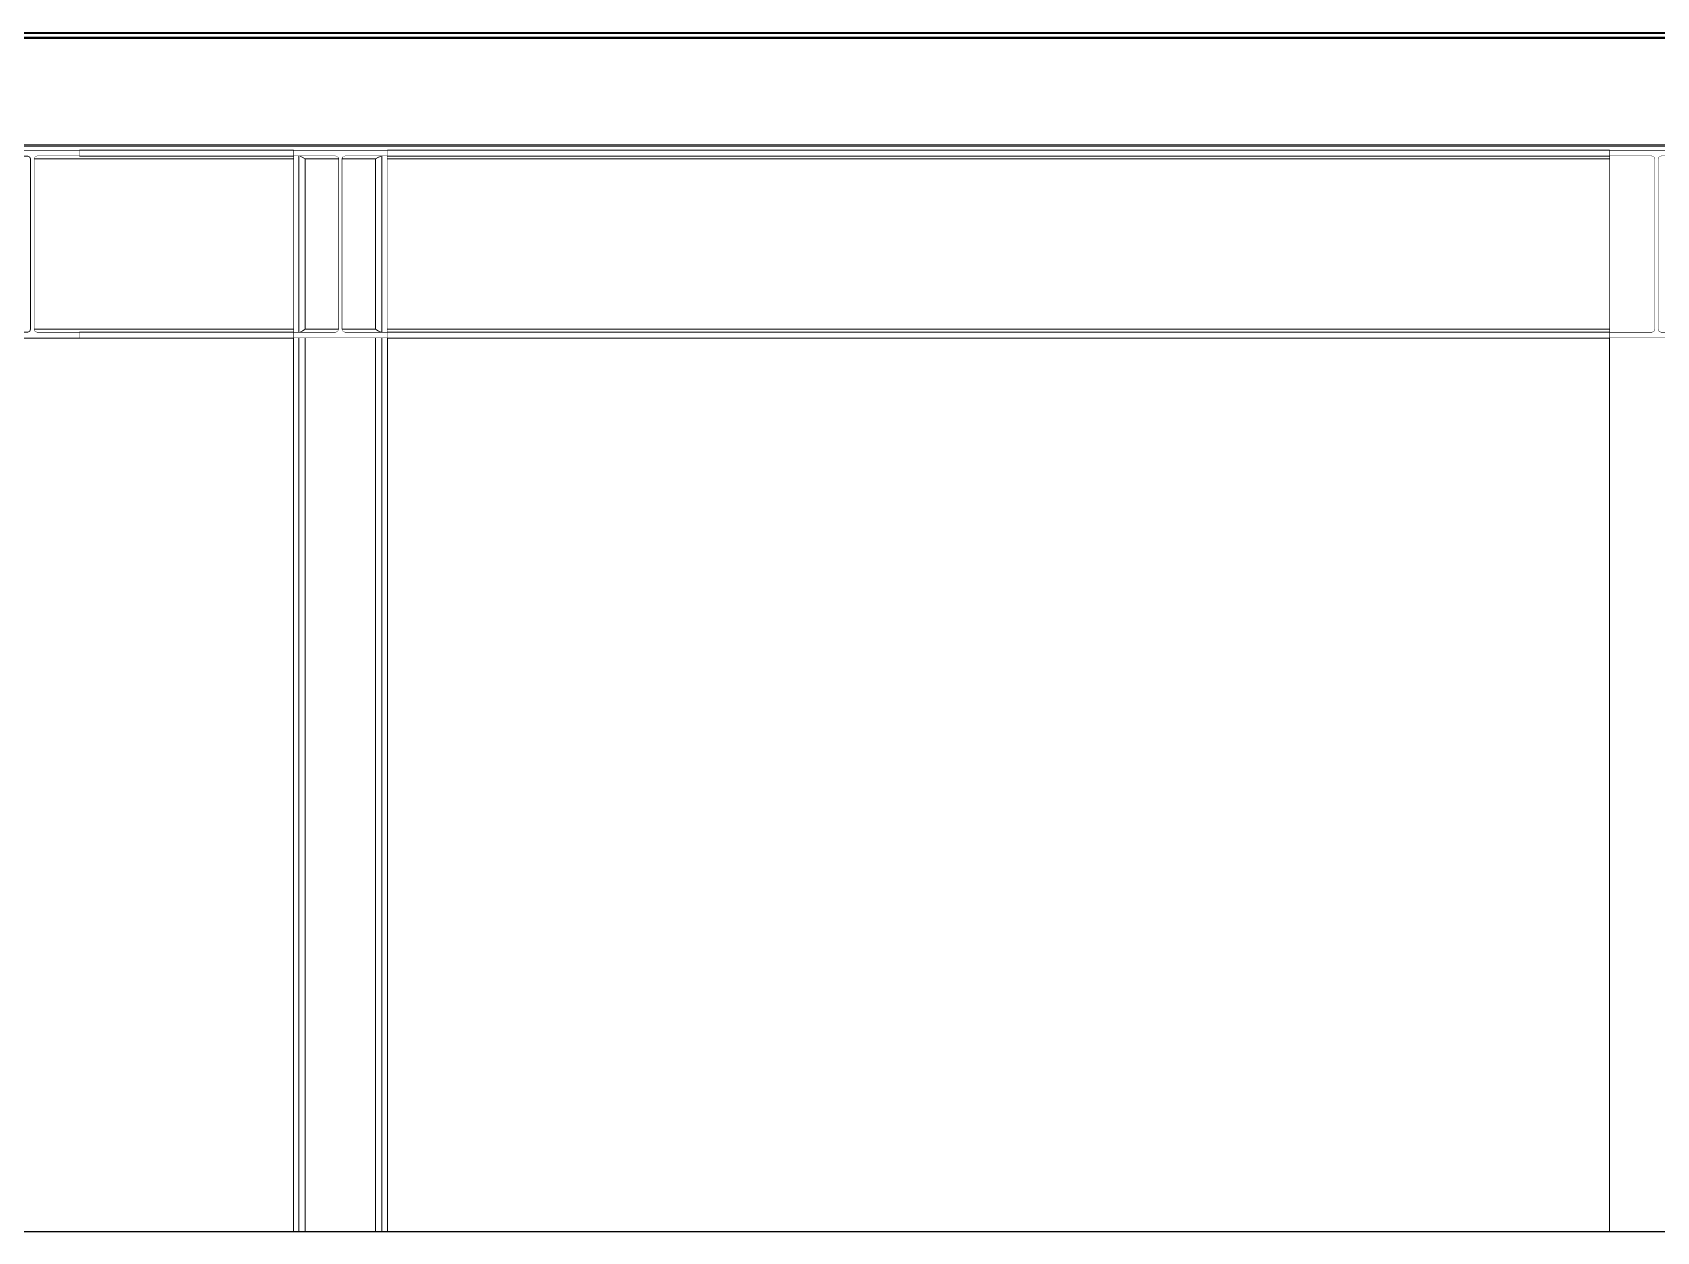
# Model space of a CAD drawing. Extents: x -3080 to 28500, y -1326 to 31609.
# Drawn here: x 5374.5 to 5720, y 27375.8 to 27630.8 of the extents above; entities that cross this region are included whole.
import ezdxf
from ezdxf.xclip import XClip

# ---------------------------------------------------------------- set-up
doc = ezdxf.new("R2010")
doc.units = 0
doc.header["$LTSCALE"] = 100
doc.header["$XCLIPFRAME"] = 2
doc.linetypes.add('188K-SM-07-F10-MECH-CR PIPE-Y2257103$0$X-S-FAB_SL ALL$0$Wipeout_Contour', pattern=[1, 0, -1])
for name, color, linetype in [('0-xref', 8, 'Continuous'), ('188K-SM-07-F10-MECH-CR PIPE-Y2257103$0$X-S-FAB_SL ALL$0$ASP_1', 1, 'Continuous'), ('188K-SM-07-F10-MECH-CR PIPE-Y2257103$0$X-S-FAB_SL ALL$0$Hattch', 7, 'Continuous'), ('188K-SM-07-F10-MECH-CR PIPE-Y2257103$0$X-S-FAB_SL ALL$0$S-BEAM', 7, 'Continuous'), ('188K-SM-07-F10-MECH-CR PIPE-Y2257103$0$X-S-FAB_SL ALL$0$S-COL', 7, 'Continuous'), ('188K-SM-07-F10-MECH-CR PIPE-Y2257103$0$X-S-FAB_SL ALL$0$S-SLAB', 7, 'Continuous')]:
    doc.layers.add(name, color=color, linetype=linetype)

# ---------------------------------------------------------------- blocks, each defined once
blk = doc.blocks.new('188K-SM-07-F10-MECH-CR PIPE-Y2257103$0$X-S-FAB_SL ALL$0$剖面元素_242_3', base_point=(23061.26, -8263.06))
at = {"layer": '188K-SM-07-F10-MECH-CR PIPE-Y2257103$0$X-S-FAB_SL ALL$0$S-SLAB', "color": 15, "lineweight": 0}
blk.add_line((40656.26, -6963.06), (24906.26, -6963.06), dxfattribs=at)
blk = doc.blocks.new('188K-SM-07-F10-MECH-CR PIPE-Y2257103$0$X-S-FAB_SL ALL$0$剖面元素_1278_3', base_point=(23061.26, -8263.06))
at = {"layer": '188K-SM-07-F10-MECH-CR PIPE-Y2257103$0$X-S-FAB_SL ALL$0$S-BEAM', "color": 2, "lineweight": 0}
for p, q in [((28491.26, -6988.06), (28491.26, -6989.36)), ((28511.26, -6988.06), (28491.26, -6988.06)), ((28511.26, -6988.06), (28511.26, -6989.36)), ((28491.26, -7026.76), (28491.26, -7028.06)), ((28511.26, -7026.76), (28511.26, -7028.06)), ((28511.26, -7028.06), (28491.26, -7028.06))]:
    blk.add_line(p, q, dxfattribs=at)
at = {"layer": '188K-SM-07-F10-MECH-CR PIPE-Y2257103$0$X-S-FAB_SL ALL$0$S-BEAM', "color": 2, "lineweight": 0, "flags": 128}
for points in [[(28500.69, -6989.54), (28500.26, -6989.36), (28491.26, -6989.36)], [(28511.26, -6989.36), (28502.26, -6989.36), (28501.84, -6989.54)], [(28500.69, -6989.54), (28500.86, -6989.96), (28500.86, -7026.16), (28500.69, -7026.59)], [(28501.84, -6989.54), (28501.66, -6989.96), (28501.66, -7026.16), (28501.84, -7026.59)], [(28500.69, -7026.59), (28500.26, -7026.76), (28491.26, -7026.76)], [(28501.84, -7026.59), (28502.26, -7026.76), (28511.26, -7026.76)]]:
    blk.add_lwpolyline(points, dxfattribs=at)
blk = doc.blocks.new('188K-SM-07-F10-MECH-CR PIPE-Y2257103$0$X-S-FAB_SL ALL$0$剖面元素_1279_3', base_point=(23061.26, -8263.06))
at = {"layer": '188K-SM-07-F10-MECH-CR PIPE-Y2257103$0$X-S-FAB_SL ALL$0$S-BEAM', "color": 2, "lineweight": 0}
for p, q in [((28771.26, -6988.06), (28771.26, -6989.36)), ((28791.26, -6988.06), (28771.26, -6988.06)), ((28791.26, -6988.06), (28791.26, -6989.36)), ((28771.26, -7026.76), (28771.26, -7028.06)), ((28791.26, -7026.76), (28791.26, -7028.06)), ((28791.26, -7028.06), (28771.26, -7028.06))]:
    blk.add_line(p, q, dxfattribs=at)
at = {"layer": '188K-SM-07-F10-MECH-CR PIPE-Y2257103$0$X-S-FAB_SL ALL$0$S-BEAM', "color": 2, "lineweight": 0, "flags": 128}
for points in [[(28780.69, -6989.54), (28780.26, -6989.36), (28771.26, -6989.36)], [(28791.26, -6989.36), (28782.26, -6989.36), (28781.84, -6989.54)], [(28780.69, -6989.54), (28780.86, -6989.96), (28780.86, -7026.16), (28780.69, -7026.59)], [(28781.84, -6989.54), (28781.66, -6989.96), (28781.66, -7026.16), (28781.84, -7026.59)], [(28780.69, -7026.59), (28780.26, -7026.76), (28771.26, -7026.76)], [(28781.84, -7026.59), (28782.26, -7026.76), (28791.26, -7026.76)]]:
    blk.add_lwpolyline(points, dxfattribs=at)
blk = doc.blocks.new('188K-SM-07-F10-MECH-CR PIPE-Y2257103$0$X-S-FAB_SL ALL$0$剖面元素_1565_3', base_point=(23061.26, -8263.06))
at = {"layer": '188K-SM-07-F10-MECH-CR PIPE-Y2257103$0$X-S-FAB_SL ALL$0$S-BEAM', "color": 2, "lineweight": 0}
for p, q in [((28425.76, -6988.06), (28425.76, -6989.36)), ((28445.76, -6988.06), (28425.76, -6988.06)), ((28445.76, -6988.06), (28445.76, -6989.36)), ((28425.76, -7026.76), (28425.76, -7028.06)), ((28445.76, -7026.76), (28445.76, -7028.06)), ((28445.76, -7028.06), (28425.76, -7028.06))]:
    blk.add_line(p, q, dxfattribs=at)
at = {"layer": '188K-SM-07-F10-MECH-CR PIPE-Y2257103$0$X-S-FAB_SL ALL$0$S-BEAM', "color": 2, "lineweight": 0, "flags": 128}
for points in [[(28435.19, -6989.54), (28434.76, -6989.36), (28425.76, -6989.36)], [(28445.76, -6989.36), (28436.76, -6989.36), (28436.34, -6989.54)], [(28435.19, -6989.54), (28435.36, -6989.96), (28435.36, -7026.16), (28435.19, -7026.59)], [(28436.34, -6989.54), (28436.16, -6989.96), (28436.16, -7026.16), (28436.34, -7026.59)], [(28435.19, -7026.59), (28434.76, -7026.76), (28425.76, -7026.76)], [(28436.34, -7026.59), (28436.76, -7026.76), (28445.76, -7026.76)]]:
    blk.add_lwpolyline(points, dxfattribs=at)
blk = doc.blocks.new('188K-SM-07-F10-MECH-CR PIPE-Y2257103$0$X-S-FAB_SL ALL$0$剖面元素_2047_3', base_point=(23061.26, -8263.06))
at = {"color": 254, "linetype": '188K-SM-07-F10-MECH-CR PIPE-Y2257103$0$X-S-FAB_SL ALL$0$Wipeout_Contour', "lineweight": 0, "ltscale": 117437.386688}
blk.add_wipeout([(28511.26, -6989.36), (28510.06, -6989.36), (28510.06, -7026.76), (28511.26, -7026.76)], dxfattribs=at).dxf.layer = '188K-SM-07-F10-MECH-CR PIPE-Y2257103$0$X-S-FAB_SL ALL$0$Hattch'
at = {"color": 254, "linetype": '188K-SM-07-F10-MECH-CR PIPE-Y2257103$0$X-S-FAB_SL ALL$0$Wipeout_Contour', "lineweight": 0, "ltscale": 117385.529662}
blk.add_wipeout([(28493.76, -6989.96), (28493.76, -7026.16), (28500.86, -7026.16), (28500.86, -6989.96)], dxfattribs=at).dxf.layer = '188K-SM-07-F10-MECH-CR PIPE-Y2257103$0$X-S-FAB_SL ALL$0$Hattch'
at = {"color": 254, "linetype": '188K-SM-07-F10-MECH-CR PIPE-Y2257103$0$X-S-FAB_SL ALL$0$Wipeout_Contour', "lineweight": 0, "ltscale": 117548.594185}
blk.add_wipeout([(28510.06, -7218.06), (28511.26, -7218.06), (28511.26, -7028.06), (28510.06, -7028.06)], dxfattribs=at).dxf.layer = '188K-SM-07-F10-MECH-CR PIPE-Y2257103$0$X-S-FAB_SL ALL$0$Hattch'
at = {"color": 254, "linetype": '188K-SM-07-F10-MECH-CR PIPE-Y2257103$0$X-S-FAB_SL ALL$0$Wipeout_Contour', "lineweight": 0, "ltscale": 117545.927811}
blk.add_wipeout([(28509.89, -7218.06), (28510.06, -7218.06), (28510.06, -7028.06), (28509.89, -7028.06)], dxfattribs=at).dxf.layer = '188K-SM-07-F10-MECH-CR PIPE-Y2257103$0$X-S-FAB_SL ALL$0$Hattch'
at = {"color": 254, "linetype": '188K-SM-07-F10-MECH-CR PIPE-Y2257103$0$X-S-FAB_SL ALL$0$Wipeout_Contour', "lineweight": 0, "ltscale": 117434.71779}
blk.add_wipeout([(28510.06, -6989.36), (28509.89, -6989.36), (28509.89, -7026.76), (28510.06, -7026.76)], dxfattribs=at).dxf.layer = '188K-SM-07-F10-MECH-CR PIPE-Y2257103$0$X-S-FAB_SL ALL$0$Hattch'
at = {"color": 254, "linetype": '188K-SM-07-F10-MECH-CR PIPE-Y2257103$0$X-S-FAB_SL ALL$0$Wipeout_Contour', "lineweight": 0, "ltscale": 117544.66659}
blk.add_wipeout([(28509.41, -7218.06), (28509.89, -7218.06), (28509.89, -7028.06), (28509.41, -7028.06)], dxfattribs=at).dxf.layer = '188K-SM-07-F10-MECH-CR PIPE-Y2257103$0$X-S-FAB_SL ALL$0$Hattch'
at = {"color": 254, "linetype": '188K-SM-07-F10-MECH-CR PIPE-Y2257103$0$X-S-FAB_SL ALL$0$Wipeout_Contour', "lineweight": 0, "ltscale": 234867.014826}
blk.add_wipeout([(28509.41, -7026.58), (28509.42, -7026.59), (28509.84, -7026.76), (28509.89, -7026.76), (28509.89, -6989.36), (28509.84, -6989.36), (28509.42, -6989.54), (28509.41, -6989.54)], dxfattribs=at).dxf.layer = '188K-SM-07-F10-MECH-CR PIPE-Y2257103$0$X-S-FAB_SL ALL$0$Hattch'
at = {"layer": '188K-SM-07-F10-MECH-CR PIPE-Y2257103$0$X-S-FAB_SL ALL$0$S-COL', "color": 8, "lineweight": 0}
for p, q in [((28511.26, -7026.76), (28511.26, -6989.36)), ((28511.26, -7218.06), (28511.26, -7028.06))]:
    blk.add_line(p, q, dxfattribs=at)
at = {"color": 254, "linetype": '188K-SM-07-F10-MECH-CR PIPE-Y2257103$0$X-S-FAB_SL ALL$0$Wipeout_Contour', "lineweight": 0, "ltscale": 117542.482085}
blk.add_wipeout([(28508.76, -7218.06), (28509.41, -7218.06), (28509.41, -7028.06), (28508.76, -7028.06)], dxfattribs=at).dxf.layer = '188K-SM-07-F10-MECH-CR PIPE-Y2257103$0$X-S-FAB_SL ALL$0$Hattch'
at = {"color": 254, "linetype": '188K-SM-07-F10-MECH-CR PIPE-Y2257103$0$X-S-FAB_SL ALL$0$Wipeout_Contour', "lineweight": 0, "ltscale": 117431.267871}
blk.add_wipeout([(28508.76, -7026.16), (28509.41, -7026.58), (28509.41, -6989.54), (28508.76, -6989.96)], dxfattribs=at).dxf.layer = '188K-SM-07-F10-MECH-CR PIPE-Y2257103$0$X-S-FAB_SL ALL$0$Hattch'
at = {"color": 254, "linetype": '188K-SM-07-F10-MECH-CR PIPE-Y2257103$0$X-S-FAB_SL ALL$0$Wipeout_Contour', "lineweight": 0, "ltscale": 117416.215628}
blk.add_wipeout([(28501.66, -6989.96), (28501.66, -7026.16), (28508.76, -7026.16), (28508.76, -6989.96)], dxfattribs=at).dxf.layer = '188K-SM-07-F10-MECH-CR PIPE-Y2257103$0$X-S-FAB_SL ALL$0$Hattch'
at = {"color": 254, "linetype": '188K-SM-07-F10-MECH-CR PIPE-Y2257103$0$X-S-FAB_SL ALL$0$Wipeout_Contour', "lineweight": 0, "ltscale": 117512.11628}
blk.add_wipeout([(28508.76, -7028.06), (28493.76, -7028.06), (28493.76, -7218.06), (28508.76, -7218.06)], dxfattribs=at).dxf.layer = '188K-SM-07-F10-MECH-CR PIPE-Y2257103$0$X-S-FAB_SL ALL$0$Hattch'
at = {"layer": '188K-SM-07-F10-MECH-CR PIPE-Y2257103$0$X-S-FAB_SL ALL$0$S-COL', "color": 8, "lineweight": 0}
for p, q in [((28510.06, -7026.76), (28510.06, -6989.36)), ((28508.76, -7026.16), (28508.76, -6989.96)), ((28508.76, -7218.06), (28508.76, -7028.06)), ((28510.06, -7218.06), (28510.06, -7028.06))]:
    blk.add_line(p, q, dxfattribs=at)
at = {"color": 254, "linetype": '188K-SM-07-F10-MECH-CR PIPE-Y2257103$0$X-S-FAB_SL ALL$0$Wipeout_Contour', "lineweight": 0, "ltscale": 117370.478576}
blk.add_wipeout([(28493.76, -6989.96), (28493.11, -6989.54), (28493.11, -7026.58), (28493.76, -7026.16)], dxfattribs=at).dxf.layer = '188K-SM-07-F10-MECH-CR PIPE-Y2257103$0$X-S-FAB_SL ALL$0$Hattch'
at = {"color": 254, "linetype": '188K-SM-07-F10-MECH-CR PIPE-Y2257103$0$X-S-FAB_SL ALL$0$Wipeout_Contour', "lineweight": 0, "ltscale": 117481.750294}
blk.add_wipeout([(28493.11, -7218.06), (28493.76, -7218.06), (28493.76, -7028.06), (28493.11, -7028.06)], dxfattribs=at).dxf.layer = '188K-SM-07-F10-MECH-CR PIPE-Y2257103$0$X-S-FAB_SL ALL$0$Hattch'
at = {"color": 254, "linetype": '188K-SM-07-F10-MECH-CR PIPE-Y2257103$0$X-S-FAB_SL ALL$0$Wipeout_Contour', "lineweight": 0, "ltscale": 117479.565865}
blk.add_wipeout([(28492.64, -7218.06), (28493.11, -7218.06), (28493.11, -7028.06), (28492.64, -7028.06)], dxfattribs=at).dxf.layer = '188K-SM-07-F10-MECH-CR PIPE-Y2257103$0$X-S-FAB_SL ALL$0$Hattch'
at = {"color": 254, "linetype": '188K-SM-07-F10-MECH-CR PIPE-Y2257103$0$X-S-FAB_SL ALL$0$Wipeout_Contour', "lineweight": 0, "ltscale": 234736.482857}
blk.add_wipeout([(28492.64, -6989.36), (28492.64, -7026.76), (28492.69, -7026.76), (28493.11, -7026.59), (28493.11, -7026.58), (28493.11, -6989.54), (28493.11, -6989.54), (28492.69, -6989.36)], dxfattribs=at).dxf.layer = '188K-SM-07-F10-MECH-CR PIPE-Y2257103$0$X-S-FAB_SL ALL$0$Hattch'
at = {"color": 254, "linetype": '188K-SM-07-F10-MECH-CR PIPE-Y2257103$0$X-S-FAB_SL ALL$0$Wipeout_Contour', "lineweight": 0, "ltscale": 117478.304683}
blk.add_wipeout([(28492.46, -7218.06), (28492.64, -7218.06), (28492.64, -7028.06), (28492.46, -7028.06)], dxfattribs=at).dxf.layer = '188K-SM-07-F10-MECH-CR PIPE-Y2257103$0$X-S-FAB_SL ALL$0$Hattch'
at = {"color": 254, "linetype": '188K-SM-07-F10-MECH-CR PIPE-Y2257103$0$X-S-FAB_SL ALL$0$Wipeout_Contour', "lineweight": 0, "ltscale": 117367.030627}
blk.add_wipeout([(28492.46, -6989.36), (28492.46, -7026.76), (28492.64, -7026.76), (28492.64, -6989.36)], dxfattribs=at).dxf.layer = '188K-SM-07-F10-MECH-CR PIPE-Y2257103$0$X-S-FAB_SL ALL$0$Hattch'
at = {"color": 254, "linetype": '188K-SM-07-F10-MECH-CR PIPE-Y2257103$0$X-S-FAB_SL ALL$0$Wipeout_Contour', "lineweight": 0, "ltscale": 117475.638428}
blk.add_wipeout([(28491.26, -7218.06), (28492.46, -7218.06), (28492.46, -7028.06), (28491.26, -7028.06)], dxfattribs=at).dxf.layer = '188K-SM-07-F10-MECH-CR PIPE-Y2257103$0$X-S-FAB_SL ALL$0$Hattch'
at = {"color": 254, "linetype": '188K-SM-07-F10-MECH-CR PIPE-Y2257103$0$X-S-FAB_SL ALL$0$Wipeout_Contour', "lineweight": 0, "ltscale": 117364.361845}
blk.add_wipeout([(28492.46, -6989.36), (28491.26, -6989.36), (28491.26, -7026.76), (28492.46, -7026.76)], dxfattribs=at).dxf.layer = '188K-SM-07-F10-MECH-CR PIPE-Y2257103$0$X-S-FAB_SL ALL$0$Hattch'
at = {"layer": '188K-SM-07-F10-MECH-CR PIPE-Y2257103$0$X-S-FAB_SL ALL$0$S-COL', "color": 8, "lineweight": 0}
for p, q in [((28491.26, -7026.76), (28491.26, -6989.36)), ((28492.46, -7026.76), (28492.46, -6989.36)), ((28493.76, -7026.16), (28493.76, -6989.96)), ((28491.26, -7218.06), (28491.26, -7028.06)), ((28492.46, -7218.06), (28492.46, -7028.06)), ((28493.76, -7218.06), (28493.76, -7028.06))]:
    blk.add_line(p, q, dxfattribs=at)
blk = doc.blocks.new('188K-SM-07-F10-MECH-CR PIPE-Y2257103$0$X-S-FAB_SL ALL$0$剖面元素_2050_3', base_point=(23061.26, -8263.06))
at = {"color": 254, "linetype": '188K-SM-07-F10-MECH-CR PIPE-Y2257103$0$X-S-FAB_SL ALL$0$Wipeout_Contour', "lineweight": 0, "ltscale": 118599.002514}
blk.add_wipeout([(28771.26, -7218.06), (28791.26, -7218.06), (28791.26, -7028.06), (28771.26, -7028.06)], dxfattribs=at).dxf.layer = '188K-SM-07-F10-MECH-CR PIPE-Y2257103$0$X-S-FAB_SL ALL$0$Hattch'
at = {"color": 254, "linetype": '188K-SM-07-F10-MECH-CR PIPE-Y2257103$0$X-S-FAB_SL ALL$0$Wipeout_Contour', "lineweight": 0, "ltscale": 236952.501992}
blk.add_wipeout([(28771.26, -6989.36), (28771.26, -7026.76), (28780.26, -7026.76), (28780.69, -7026.59), (28780.86, -7026.16), (28780.86, -6989.96), (28780.69, -6989.54), (28780.26, -6989.36)], dxfattribs=at).dxf.layer = '188K-SM-07-F10-MECH-CR PIPE-Y2257103$0$X-S-FAB_SL ALL$0$Hattch'
at = {"layer": '188K-SM-07-F10-MECH-CR PIPE-Y2257103$0$X-S-FAB_SL ALL$0$S-COL', "color": 8, "lineweight": 0}
for p, q in [((28771.26, -7026.76), (28771.26, -6989.36)), ((28771.26, -7218.06), (28771.26, -7028.06))]:
    blk.add_line(p, q, dxfattribs=at)
at = {"color": 254, "linetype": '188K-SM-07-F10-MECH-CR PIPE-Y2257103$0$X-S-FAB_SL ALL$0$Wipeout_Contour', "lineweight": 0, "ltscale": 237002.617436}
blk.add_wipeout([(28781.66, -7026.16), (28781.84, -7026.59), (28782.26, -7026.76), (28791.26, -7026.76), (28791.26, -6989.36), (28782.26, -6989.36), (28781.84, -6989.54), (28781.66, -6989.96)], dxfattribs=at).dxf.layer = '188K-SM-07-F10-MECH-CR PIPE-Y2257103$0$X-S-FAB_SL ALL$0$Hattch'
at = {"layer": '188K-SM-07-F10-MECH-CR PIPE-Y2257103$0$X-S-FAB_SL ALL$0$S-COL', "color": 8, "lineweight": 0}
for p, q in [((28791.26, -7026.76), (28791.26, -6989.36)), ((28791.26, -7218.06), (28791.26, -7028.06))]:
    blk.add_line(p, q, dxfattribs=at)
blk = doc.blocks.new('188K-SM-07-F10-MECH-CR PIPE-Y2257103$0$X-S-FAB_SL ALL$0$剖面元素_2118_3', base_point=(23061.26, -8263.06))
at = {"color": 254, "linetype": '188K-SM-07-F10-MECH-CR PIPE-Y2257103$0$X-S-FAB_SL ALL$0$Wipeout_Contour', "lineweight": 0, "ltscale": 117255.169793}
blk.add_wipeout([(28445.76, -6989.36), (28491.26, -6989.36), (28491.26, -6988.06), (28445.76, -6988.06)], dxfattribs=at).dxf.layer = '188K-SM-07-F10-MECH-CR PIPE-Y2257103$0$X-S-FAB_SL ALL$0$Hattch'
at = {"color": 254, "linetype": '188K-SM-07-F10-MECH-CR PIPE-Y2257103$0$X-S-FAB_SL ALL$0$Wipeout_Contour', "lineweight": 0, "ltscale": 117436.420993}
blk.add_wipeout([(28509.42, -7026.59), (28501.84, -7026.59), (28502.26, -7026.76), (28509.84, -7026.76)], dxfattribs=at).dxf.layer = '188K-SM-07-F10-MECH-CR PIPE-Y2257103$0$X-S-FAB_SL ALL$0$Hattch'
at = {"color": 254, "linetype": '188K-SM-07-F10-MECH-CR PIPE-Y2257103$0$X-S-FAB_SL ALL$0$Wipeout_Contour', "lineweight": 0, "ltscale": 146530.027172}
blk.add_wipeout([(28436.34, -6989.54), (28491.26, -6989.54), (28491.26, -6989.36), (28445.76, -6989.36), (28436.76, -6989.36)], dxfattribs=at).dxf.layer = '188K-SM-07-F10-MECH-CR PIPE-Y2257103$0$X-S-FAB_SL ALL$0$Hattch'
at = {"color": 254, "linetype": '188K-SM-07-F10-MECH-CR PIPE-Y2257103$0$X-S-FAB_SL ALL$0$Wipeout_Contour', "lineweight": 0, "ltscale": 117963.216043}
blk.add_wipeout([(28771.26, -7026.76), (28511.26, -7026.76), (28511.26, -7028.06), (28771.26, -7028.06)], dxfattribs=at).dxf.layer = '188K-SM-07-F10-MECH-CR PIPE-Y2257103$0$X-S-FAB_SL ALL$0$Hattch'
at = {"color": 254, "linetype": '188K-SM-07-F10-MECH-CR PIPE-Y2257103$0$X-S-FAB_SL ALL$0$Wipeout_Contour', "lineweight": 0, "ltscale": 117237.682046}
blk.add_wipeout([(28436.16, -6989.96), (28491.26, -6989.96), (28491.26, -6989.54), (28436.34, -6989.54)], dxfattribs=at).dxf.layer = '188K-SM-07-F10-MECH-CR PIPE-Y2257103$0$X-S-FAB_SL ALL$0$Hattch'
at = {"color": 254, "linetype": '188K-SM-07-F10-MECH-CR PIPE-Y2257103$0$X-S-FAB_SL ALL$0$Wipeout_Contour', "lineweight": 0, "ltscale": 117962.512716}
blk.add_wipeout([(28511.26, -7026.59), (28511.26, -7026.76), (28771.26, -7026.76), (28771.26, -7026.59)], dxfattribs=at).dxf.layer = '188K-SM-07-F10-MECH-CR PIPE-Y2257103$0$X-S-FAB_SL ALL$0$Hattch'
at = {"color": 254, "linetype": '188K-SM-07-F10-MECH-CR PIPE-Y2257103$0$X-S-FAB_SL ALL$0$Wipeout_Contour', "lineweight": 0, "ltscale": 117255.025873}
blk.add_wipeout([(28436.16, -7026.16), (28491.26, -7026.16), (28491.26, -6989.96), (28436.16, -6989.96)], dxfattribs=at).dxf.layer = '188K-SM-07-F10-MECH-CR PIPE-Y2257103$0$X-S-FAB_SL ALL$0$Hattch'
at = {"color": 254, "linetype": '188K-SM-07-F10-MECH-CR PIPE-Y2257103$0$X-S-FAB_SL ALL$0$Wipeout_Contour', "lineweight": 0, "ltscale": 117962.226801}
blk.add_wipeout([(28511.26, -7026.16), (28511.26, -7026.59), (28771.26, -7026.59), (28771.26, -7026.16)], dxfattribs=at).dxf.layer = '188K-SM-07-F10-MECH-CR PIPE-Y2257103$0$X-S-FAB_SL ALL$0$Hattch'
at = {"layer": '188K-SM-07-F10-MECH-CR PIPE-Y2257103$0$X-S-FAB_SL ALL$0$S-BEAM', "color": 8, "lineweight": 0}
blk.add_line((28511.26, -7028.06), (28771.26, -7028.06), dxfattribs=at)
at = {"color": 254, "linetype": '188K-SM-07-F10-MECH-CR PIPE-Y2257103$0$X-S-FAB_SL ALL$0$Wipeout_Contour', "lineweight": 0, "ltscale": 117365.320831}
blk.add_wipeout([(28500.26, -6989.36), (28492.69, -6989.36), (28493.11, -6989.54), (28500.69, -6989.54)], dxfattribs=at).dxf.layer = '188K-SM-07-F10-MECH-CR PIPE-Y2257103$0$X-S-FAB_SL ALL$0$Hattch'
at = {"color": 254, "linetype": '188K-SM-07-F10-MECH-CR PIPE-Y2257103$0$X-S-FAB_SL ALL$0$Wipeout_Contour', "lineweight": 0, "ltscale": 117272.705198}
blk.add_wipeout([(28436.34, -7026.59), (28491.26, -7026.59), (28491.26, -7026.16), (28436.16, -7026.16)], dxfattribs=at).dxf.layer = '188K-SM-07-F10-MECH-CR PIPE-Y2257103$0$X-S-FAB_SL ALL$0$Hattch'
at = {"layer": '188K-SM-07-F10-MECH-CR PIPE-Y2257103$0$X-S-FAB_SL ALL$0$S-BEAM', "color": 8, "lineweight": 0}
for p, q in [((28445.76, -6989.36), (28491.26, -6989.36)), ((28436.16, -6989.96), (28491.26, -6989.96))]:
    blk.add_line(p, q, dxfattribs=at)
at = {"color": 254, "linetype": '188K-SM-07-F10-MECH-CR PIPE-Y2257103$0$X-S-FAB_SL ALL$0$Wipeout_Contour', "lineweight": 0, "ltscale": 117400.873655}
blk.add_wipeout([(28501.84, -6989.54), (28509.42, -6989.54), (28509.84, -6989.36), (28502.26, -6989.36)], dxfattribs=at).dxf.layer = '188K-SM-07-F10-MECH-CR PIPE-Y2257103$0$X-S-FAB_SL ALL$0$Hattch'
at = {"color": 254, "linetype": '188K-SM-07-F10-MECH-CR PIPE-Y2257103$0$X-S-FAB_SL ALL$0$Wipeout_Contour', "lineweight": 0, "ltscale": 146574.809599}
blk.add_wipeout([(28445.76, -7026.76), (28491.26, -7026.76), (28491.26, -7026.59), (28436.34, -7026.59), (28436.76, -7026.76)], dxfattribs=at).dxf.layer = '188K-SM-07-F10-MECH-CR PIPE-Y2257103$0$X-S-FAB_SL ALL$0$Hattch'
at = {"color": 254, "linetype": '188K-SM-07-F10-MECH-CR PIPE-Y2257103$0$X-S-FAB_SL ALL$0$Wipeout_Contour', "lineweight": 0, "ltscale": 117926.423636}
blk.add_wipeout([(28771.26, -6988.06), (28511.26, -6988.06), (28511.26, -6989.36), (28771.26, -6989.36)], dxfattribs=at).dxf.layer = '188K-SM-07-F10-MECH-CR PIPE-Y2257103$0$X-S-FAB_SL ALL$0$Hattch'
at = {"color": 254, "linetype": '188K-SM-07-F10-MECH-CR PIPE-Y2257103$0$X-S-FAB_SL ALL$0$Wipeout_Contour', "lineweight": 0, "ltscale": 146705.423775}
blk.add_wipeout([(28493.11, -6989.54), (28493.11, -6989.54), (28493.76, -6989.96), (28500.86, -6989.96), (28500.69, -6989.54)], dxfattribs=at).dxf.layer = '188K-SM-07-F10-MECH-CR PIPE-Y2257103$0$X-S-FAB_SL ALL$0$Hattch'
at = {"color": 254, "linetype": '188K-SM-07-F10-MECH-CR PIPE-Y2257103$0$X-S-FAB_SL ALL$0$Wipeout_Contour', "lineweight": 0, "ltscale": 117292.172094}
blk.add_wipeout([(28445.76, -7028.06), (28491.26, -7028.06), (28491.26, -7026.76), (28445.76, -7026.76)], dxfattribs=at).dxf.layer = '188K-SM-07-F10-MECH-CR PIPE-Y2257103$0$X-S-FAB_SL ALL$0$Hattch'
at = {"layer": '188K-SM-07-F10-MECH-CR PIPE-Y2257103$0$X-S-FAB_SL ALL$0$S-BEAM', "color": 8, "lineweight": 0}
for q in [(28492.69, -6989.36), (28493.76, -6989.96)]:
    blk.add_line((28493.11, -6989.54), q, dxfattribs=at)
at = {"color": 254, "linetype": '188K-SM-07-F10-MECH-CR PIPE-Y2257103$0$X-S-FAB_SL ALL$0$Wipeout_Contour', "lineweight": 0, "ltscale": 146752.700685}
blk.add_wipeout([(28501.84, -6989.54), (28501.66, -6989.96), (28508.76, -6989.96), (28509.41, -6989.54), (28509.42, -6989.54)], dxfattribs=at).dxf.layer = '188K-SM-07-F10-MECH-CR PIPE-Y2257103$0$X-S-FAB_SL ALL$0$Hattch'
at = {"color": 254, "linetype": '188K-SM-07-F10-MECH-CR PIPE-Y2257103$0$X-S-FAB_SL ALL$0$Wipeout_Contour', "lineweight": 0, "ltscale": 117944.817088}
blk.add_wipeout([(28511.26, -6989.96), (28511.26, -7026.16), (28771.26, -7026.16), (28771.26, -6989.96)], dxfattribs=at).dxf.layer = '188K-SM-07-F10-MECH-CR PIPE-Y2257103$0$X-S-FAB_SL ALL$0$Hattch'
at = {"color": 254, "linetype": '188K-SM-07-F10-MECH-CR PIPE-Y2257103$0$X-S-FAB_SL ALL$0$Wipeout_Contour', "lineweight": 0, "ltscale": 117400.878934}
blk.add_wipeout([(28492.69, -7026.76), (28500.26, -7026.76), (28500.69, -7026.59), (28493.11, -7026.59)], dxfattribs=at).dxf.layer = '188K-SM-07-F10-MECH-CR PIPE-Y2257103$0$X-S-FAB_SL ALL$0$Hattch'
at = {"layer": '188K-SM-07-F10-MECH-CR PIPE-Y2257103$0$X-S-FAB_SL ALL$0$S-BEAM', "color": 8, "lineweight": 0}
for p, q in [((28493.76, -6989.96), (28500.86, -6989.96)), ((28501.66, -6989.96), (28508.76, -6989.96)), ((28508.76, -6989.96), (28509.41, -6989.54)), ((28436.16, -7026.16), (28491.26, -7026.16)), ((28445.76, -7026.76), (28491.26, -7026.76)), ((28511.26, -7026.16), (28771.26, -7026.16)), ((28511.26, -7026.76), (28771.26, -7026.76)), ((28445.76, -7028.06), (28491.26, -7028.06))]:
    blk.add_line(p, q, dxfattribs=at)
at = {"color": 254, "linetype": '188K-SM-07-F10-MECH-CR PIPE-Y2257103$0$X-S-FAB_SL ALL$0$Wipeout_Contour', "lineweight": 0, "ltscale": 117927.407809}
blk.add_wipeout([(28511.26, -6989.54), (28511.26, -6989.96), (28771.26, -6989.96), (28771.26, -6989.54)], dxfattribs=at).dxf.layer = '188K-SM-07-F10-MECH-CR PIPE-Y2257103$0$X-S-FAB_SL ALL$0$Hattch'
at = {"color": 254, "linetype": '188K-SM-07-F10-MECH-CR PIPE-Y2257103$0$X-S-FAB_SL ALL$0$Wipeout_Contour', "lineweight": 0, "ltscale": 146796.75214}
blk.add_wipeout([(28508.76, -7026.16), (28501.66, -7026.16), (28501.84, -7026.59), (28509.42, -7026.59), (28509.41, -7026.58)], dxfattribs=at).dxf.layer = '188K-SM-07-F10-MECH-CR PIPE-Y2257103$0$X-S-FAB_SL ALL$0$Hattch'
at = {"layer": '188K-SM-07-F10-MECH-CR PIPE-Y2257103$0$X-S-FAB_SL ALL$0$S-BEAM', "color": 8, "lineweight": 0}
for p, q in [((28509.41, -7026.58), (28508.76, -7026.16)), ((28509.84, -7026.76), (28509.42, -7026.59))]:
    blk.add_line(p, q, dxfattribs=at)
at = {"color": 254, "linetype": '188K-SM-07-F10-MECH-CR PIPE-Y2257103$0$X-S-FAB_SL ALL$0$Wipeout_Contour', "lineweight": 0, "ltscale": 117927.123303}
blk.add_wipeout([(28511.26, -6989.36), (28511.26, -6989.54), (28771.26, -6989.54), (28771.26, -6989.36)], dxfattribs=at).dxf.layer = '188K-SM-07-F10-MECH-CR PIPE-Y2257103$0$X-S-FAB_SL ALL$0$Hattch'
at = {"color": 254, "linetype": '188K-SM-07-F10-MECH-CR PIPE-Y2257103$0$X-S-FAB_SL ALL$0$Wipeout_Contour', "lineweight": 0, "ltscale": 146749.489487}
blk.add_wipeout([(28493.11, -7026.59), (28500.69, -7026.59), (28500.86, -7026.16), (28493.76, -7026.16), (28493.11, -7026.58)], dxfattribs=at).dxf.layer = '188K-SM-07-F10-MECH-CR PIPE-Y2257103$0$X-S-FAB_SL ALL$0$Hattch'
at = {"layer": '188K-SM-07-F10-MECH-CR PIPE-Y2257103$0$X-S-FAB_SL ALL$0$S-BEAM', "color": 8, "lineweight": 0}
for p, q in [((28509.84, -6989.36), (28509.42, -6989.54)), ((28511.26, -6989.36), (28771.26, -6989.36)), ((28511.26, -6989.96), (28771.26, -6989.96)), ((28493.11, -7026.59), (28492.69, -7026.76)), ((28493.76, -7026.16), (28493.11, -7026.58)), ((28500.86, -7026.16), (28493.76, -7026.16)), ((28508.76, -7026.16), (28501.66, -7026.16))]:
    blk.add_line(p, q, dxfattribs=at)
blk = doc.blocks.new('188K-SM-07-F10-MECH-CR PIPE-Y2257103$0$X-S-FAB_SL ALL$0$剖面元素_2186_3', base_point=(23061.26, -8263.06))
at = {"color": 254, "linetype": '188K-SM-07-F10-MECH-CR PIPE-Y2257103$0$X-S-FAB_SL ALL$0$Wipeout_Contour', "lineweight": 0, "ltscale": 130156.517647}
blk.add_wipeout([(28425.76, -6987.26), (28425.76, -6988.06), (35117.76, -6988.06), (35117.76, -6987.26)], dxfattribs=at).dxf.layer = '188K-SM-07-F10-MECH-CR PIPE-Y2257103$0$X-S-FAB_SL ALL$0$Hattch'
at = {"color": 254, "linetype": '188K-SM-07-F10-MECH-CR PIPE-Y2257103$0$X-S-FAB_SL ALL$0$Wipeout_Contour', "lineweight": 0, "ltscale": 130156.132426}
blk.add_wipeout([(28425.76, -6987.18), (28425.76, -6987.26), (35117.76, -6987.26), (35117.76, -6987.18)], dxfattribs=at).dxf.layer = '188K-SM-07-F10-MECH-CR PIPE-Y2257103$0$X-S-FAB_SL ALL$0$Hattch'
at = {"color": 254, "linetype": '188K-SM-07-F10-MECH-CR PIPE-Y2257103$0$X-S-FAB_SL ALL$0$Wipeout_Contour', "lineweight": 0, "ltscale": 130156.002275}
blk.add_wipeout([(28425.76, -6986.96), (28425.76, -6987.18), (35117.76, -6987.18), (35117.76, -6986.96)], dxfattribs=at).dxf.layer = '188K-SM-07-F10-MECH-CR PIPE-Y2257103$0$X-S-FAB_SL ALL$0$Hattch'
at = {"color": 254, "linetype": '188K-SM-07-F10-MECH-CR PIPE-Y2257103$0$X-S-FAB_SL ALL$0$Wipeout_Contour', "lineweight": 0, "ltscale": 130146.120964}
blk.add_wipeout([(28425.76, -6964.36), (28425.76, -6986.96), (35117.76, -6986.96), (35117.76, -6964.36)], dxfattribs=at).dxf.layer = '188K-SM-07-F10-MECH-CR PIPE-Y2257103$0$X-S-FAB_SL ALL$0$Hattch'
at = {"layer": '188K-SM-07-F10-MECH-CR PIPE-Y2257103$0$X-S-FAB_SL ALL$0$S-BEAM', "color": 8, "lineweight": 0}
for p, q in [((28425.76, -6986.96), (35117.76, -6986.96)), ((28425.76, -6987.26), (35117.76, -6987.26)), ((28445.76, -6988.06), (28491.26, -6988.06)), ((28511.26, -6988.06), (28771.26, -6988.06))]:
    blk.add_line(p, q, dxfattribs=at)
at = {"color": 254, "linetype": '188K-SM-07-F10-MECH-CR PIPE-Y2257103$0$X-S-FAB_SL ALL$0$Wipeout_Contour', "lineweight": 0, "ltscale": 130136.239641}
blk.add_wipeout([(28425.76, -6964.15), (28425.76, -6964.36), (35117.76, -6964.36), (35117.76, -6964.15)], dxfattribs=at).dxf.layer = '188K-SM-07-F10-MECH-CR PIPE-Y2257103$0$X-S-FAB_SL ALL$0$Hattch'
at = {"color": 254, "linetype": '188K-SM-07-F10-MECH-CR PIPE-Y2257103$0$X-S-FAB_SL ALL$0$Wipeout_Contour', "lineweight": 0, "ltscale": 130136.109895}
blk.add_wipeout([(28425.76, -6964.06), (28425.76, -6964.15), (35117.76, -6964.15), (35117.76, -6964.06)], dxfattribs=at).dxf.layer = '188K-SM-07-F10-MECH-CR PIPE-Y2257103$0$X-S-FAB_SL ALL$0$Hattch'
at = {"color": 254, "linetype": '188K-SM-07-F10-MECH-CR PIPE-Y2257103$0$X-S-FAB_SL ALL$0$Wipeout_Contour', "lineweight": 0, "ltscale": 130135.725938}
blk.add_wipeout([(28425.76, -6964.06), (35117.76, -6964.06), (35117.76, -6963.26), (28425.76, -6963.26)], dxfattribs=at).dxf.layer = '188K-SM-07-F10-MECH-CR PIPE-Y2257103$0$X-S-FAB_SL ALL$0$Hattch'
at = {"layer": '188K-SM-07-F10-MECH-CR PIPE-Y2257103$0$X-S-FAB_SL ALL$0$S-BEAM', "color": 8, "lineweight": 0}
for p, q in [((28425.76, -6963.26), (35117.76, -6963.26)), ((28425.76, -6964.06), (35117.76, -6964.06)), ((28425.76, -6964.36), (35117.76, -6964.36))]:
    blk.add_line(p, q, dxfattribs=at)
blk = doc.blocks.new('188K-SM-07-F10-MECH-CR PIPE-Y2257103$0$X-S-FAB_SL ALL$0$A$C2e9ab586')
at = {"layer": '188K-SM-07-F10-MECH-CR PIPE-Y2257103$0$X-S-FAB_SL ALL$0$S-BEAM', "lineweight": 0}
for name in ['188K-SM-07-F10-MECH-CR PIPE-Y2257103$0$X-S-FAB_SL ALL$0$剖面元素_1565_3', '188K-SM-07-F10-MECH-CR PIPE-Y2257103$0$X-S-FAB_SL ALL$0$剖面元素_1278_3', '188K-SM-07-F10-MECH-CR PIPE-Y2257103$0$X-S-FAB_SL ALL$0$剖面元素_1279_3']:
    blk.add_blockref(name, (-28106.39, 285), dxfattribs=at)
at = {"layer": '188K-SM-07-F10-MECH-CR PIPE-Y2257103$0$X-S-FAB_SL ALL$0$S-SLAB', "lineweight": 0}
blk.add_blockref('188K-SM-07-F10-MECH-CR PIPE-Y2257103$0$X-S-FAB_SL ALL$0$剖面元素_242_3', (-28106.39, 285), dxfattribs=at)
at = {"layer": '188K-SM-07-F10-MECH-CR PIPE-Y2257103$0$X-S-FAB_SL ALL$0$S-COL', "lineweight": 0}
for name in ['188K-SM-07-F10-MECH-CR PIPE-Y2257103$0$X-S-FAB_SL ALL$0$剖面元素_2047_3', '188K-SM-07-F10-MECH-CR PIPE-Y2257103$0$X-S-FAB_SL ALL$0$剖面元素_2050_3']:
    blk.add_blockref(name, (-28106.39, 285), dxfattribs=at)
at = {"layer": '188K-SM-07-F10-MECH-CR PIPE-Y2257103$0$X-S-FAB_SL ALL$0$S-BEAM', "lineweight": 0}
blk.add_blockref('188K-SM-07-F10-MECH-CR PIPE-Y2257103$0$X-S-FAB_SL ALL$0$剖面元素_2118_3', (-28106.39, 285), dxfattribs=at)
blk.add_blockref('188K-SM-07-F10-MECH-CR PIPE-Y2257103$0$X-S-FAB_SL ALL$0$剖面元素_2186_3', (-28106.39, 285), dxfattribs=at)
blk = doc.blocks.new('188K-SM-07-F10-MECH-CR PIPE-Y2257103$0$X-S-FAB_SL ALL')
at = {"layer": '188K-SM-07-F10-MECH-CR PIPE-Y2257103$0$X-S-FAB_SL ALL$0$ASP_1'}
blk.add_blockref('188K-SM-07-F10-MECH-CR PIPE-Y2257103$0$X-S-FAB_SL ALL$0$A$C2e9ab586', (23632.864, -73288.977), dxfattribs=at)
blk.add_line((-2728.521, -71958.977), (19076.479, -71958.977), dxfattribs=at)
blk = doc.blocks.new('188K-SM-07-F10-MECH-CR PIPE-Y2257103')
ref = blk.add_blockref('188K-SM-07-F10-MECH-CR PIPE-Y2257103$0$X-S-FAB_SL ALL', (4473.521, 99334.763))
XClip(ref).set_block_clipping_path([(-7553.4648570136, -75341.9369645483), (24026.2025623869, -67725.7696244382)])

msp = doc.modelspace()

# ---------------------------------------------------------------- block references
at = {"layer": '0-xref'}
msp.add_blockref('188K-SM-07-F10-MECH-CR PIPE-Y2257103', (0, 0), dxfattribs=at)

doc.saveas('drawing.dxf')
